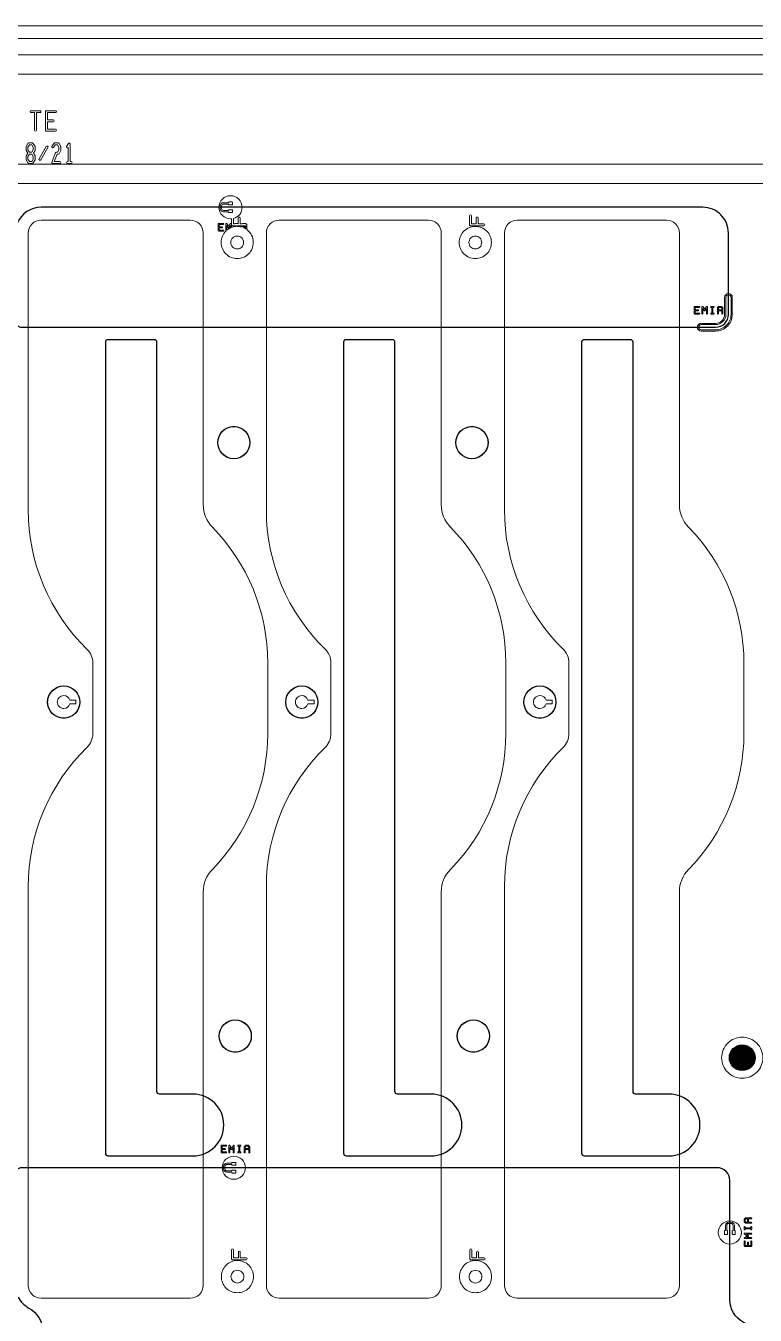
# Model space of a CAD drawing. Extents: x 2864 to 3941, y 2420 to 3182.
# Drawn here: x 3617.2 to 3673.9, y 2939.2 to 3039.4 of the extents above; entities that cross this region are included whole.
import ezdxf

# ---------------------------------------------------------------- set-up
doc = ezdxf.new("R2010")
doc.units = 0
doc.layers.get('0').update_dxf_attribs({"lineweight": 0})
doc.layers.add('EMI-T', color=6, linetype='Continuous', lineweight=0)
doc.layers.add('emia-b-panel_layer1', color=2, linetype='Continuous')
doc.layers.add('peta-b_layer0', color=1, linetype='Continuous')

# ---------------------------------------------------------------- blocks, each defined once
blk = doc.blocks.new('PAD_R1')
at = {"const_width": 0.5}
blk.add_lwpolyline([(0.25, 0, 1), (-0.25, 0, 1)], format="xyb", close=True, dxfattribs=at)

msp = doc.modelspace()

# ---------------------------------------------------------------- linework, layer by layer
for p, q in [((3620.52717, 3028.72637), (3620.6675, 3028.72637)), ((3632.79058, 3023.53856), (3632.79058, 3023.88916)), ((3633.05496, 3023.88916), (3633.05496, 3023.70685)), ((3652.24801, 3023.88469), (3652.76953, 3023.88469)), ((3670.52789, 3017.01322), (3670.61398, 3017.01322)), ((3633.74993, 2951.79431), (3633.83602, 2951.79431)), ((3673.29459, 2946.32892), (3673.55287, 2946.32892)), ((3633.75255, 2943.4833), (3634.27407, 2943.4833)), ((3652.26255, 2943.4833), (3652.78407, 2943.4833))]:
    msp.add_line(p, q)
at = {"linetype": 'Continuous'}
for points in [[(3487.67031, 3038.42637), (3741.67031, 3038.42637)], [(3718.82006, 3028.67637), (3603.69797, 3028.67637)], [(3633.73801, 3023.88469), (3633.91058, 3023.88469), (3633.91058, 3023.78439)], [(3634.08687, 3023.72299), (3634.25496, 3023.72299), (3634.25496, 3023.63419)]]:
    msp.add_lwpolyline(points, dxfattribs=at)
for points in [[(3730.87131, 3035.67637), (3730.87131, 3037.17637), (3499.54279, 3037.17637), (3499.54279, 3035.67637)], [(3617.73163, 3029.78191), (3617.62381, 3029.59778), (3617.43053, 3029.59778), (3617.32271, 3029.78191), (3617.32271, 3029.98025), (3617.43053, 3030.16438), (3617.62381, 3030.16438), (3617.73163, 3029.98025)], [(3617.73163, 3029.06291), (3617.62381, 3028.87877), (3617.43053, 3028.87877), (3617.32271, 3029.06291), (3617.32271, 3029.26124), (3617.43053, 3029.44538), (3617.62381, 3029.44538), (3617.73163, 3029.26124)], [(3634.25496, 3023.80299), (3633.99058, 3023.80299), (3633.99058, 3023.88469), (3634.25496, 3023.88469)], [(3671.26007, 3017.3515), (3670.9957, 3017.3515), (3670.9957, 3017.46711), (3671.05836, 3017.52977), (3671.19741, 3017.52977), (3671.26007, 3017.46711)], [(3634.48212, 2952.13259), (3634.21774, 2952.13259), (3634.21774, 2952.2482), (3634.28041, 2952.31086), (3634.41945, 2952.31086), (3634.48212, 2952.2482)], [(3673.25459, 2946.40892), (3673.13898, 2946.40892), (3673.07632, 2946.47158), (3673.07632, 2946.61063), (3673.13898, 2946.67329), (3673.25459, 2946.67329)]]:
    msp.add_lwpolyline(points, close=True, dxfattribs=at)
for points in [[(3618.25688, 3032.67431, 1), (3618.25688, 3032.82431), (3617.9092, 3032.82431), (3617.56152, 3032.82431, 1), (3617.56152, 3032.67431), (3617.8342, 3032.67431), (3617.8342, 3031.30891, 1), (3617.9842, 3031.30891), (3617.9842, 3032.67431)], [(3617.88403, 3029.04247), (3617.88403, 3029.28168, 0.13403), (3617.87359, 3029.32041), (3617.7558, 3029.52158), (3617.87359, 3029.72274, 0.13403), (3617.88403, 3029.76147), (3617.88403, 3030.00069, 0.13403), (3617.87359, 3030.03942), (3617.73326, 3030.27909, 0.267143), (3617.66727, 3030.31678), (3617.38707, 3030.31678, 0.267143), (3617.32108, 3030.27909), (3617.18075, 3030.03942, 0.13403), (3617.17031, 3030.00069), (3617.17031, 3029.76147, 0.13403), (3617.18075, 3029.72274), (3617.29854, 3029.52158), (3617.18075, 3029.32041, 0.13403), (3617.17031, 3029.28168), (3617.17031, 3029.04247, 0.13403), (3617.18075, 3029.00374), (3617.32108, 3028.76407, 0.267143), (3617.38707, 3028.72637), (3617.66727, 3028.72637, 0.267143), (3617.73326, 3028.76407), (3617.87359, 3029.00374, 0.13403)], [(3618.87359, 3029.96241, 1), (3618.74208, 3030.03942), (3618.18075, 3029.08074, 1), (3618.31226, 3029.00374)], [(3633.23274, 3024.95378, -0.414253), (3633.18274, 3024.90378), (3632.95774, 3024.90378, -0.414253), (3632.90774, 3024.95378), (3632.90774, 3024.97054), (3632.52447, 3024.97054, -0.414222), (3632.27447, 3025.22054), (3632.27447, 3025.42054, -0.414222), (3632.52447, 3025.67054), (3632.90774, 3025.67054), (3632.90774, 3025.67878, -0.414253), (3632.95774, 3025.72878), (3633.18274, 3025.72878, -0.414253), (3633.23274, 3025.67878), (3633.23274, 3025.55378, -0.414253), (3633.18274, 3025.50378), (3632.95774, 3025.50378, -0.414253), (3632.90774, 3025.55378), (3632.90774, 3025.57054), (3632.52447, 3025.57054, 0.414224), (3632.37447, 3025.42054), (3632.37447, 3025.22054, 0.414224), (3632.52447, 3025.07054), (3632.90774, 3025.07054), (3632.90774, 3025.07878, -0.414253), (3632.95774, 3025.12878), (3633.18274, 3025.12878, -0.414253), (3633.23274, 3025.07878)], [(3635.95848, 2984.39485), (3635.95848, 2989.89471, 0.196007), (3631.65467, 3000.452, -0.196009), (3630.94198, 3002.19974), (3630.94198, 3023.31629, 0.414215), (3629.94198, 3024.31628), (3618.34206, 3024.31628, 0.414215), (3617.34206, 3023.31629), (3617.34206, 3001.78521, 0.202321), (3621.90556, 2990.96875, -0.202214), (3622.35856, 2989.89471), (3622.35856, 2984.39485, -0.202309), (3621.90517, 2983.32043, 0.202312), (3617.34206, 2972.50435), (3617.34206, 2941.49628, 0.414215), (3618.34206, 2940.49628), (3629.94198, 2940.49628, 0.414215), (3630.94198, 2941.49628), (3630.94198, 2972.08982, -0.196013), (3631.6547, 2973.83759, 0.196007)], [(3654.46848, 2984.39485), (3654.46848, 2989.89471, 0.196007), (3650.16467, 3000.452, -0.196009), (3649.45198, 3002.19974), (3649.45198, 3023.31629, 0.414215), (3648.45198, 3024.31628), (3636.85206, 3024.31628, 0.414215), (3635.85206, 3023.31629), (3635.85206, 3001.78521, 0.202321), (3640.41556, 2990.96875, -0.202214), (3640.86856, 2989.89471), (3640.86856, 2984.39485, -0.202309), (3640.41517, 2983.32043, 0.202312), (3635.85206, 2972.50435), (3635.85206, 2941.49628, 0.414215), (3636.85206, 2940.49628), (3648.45198, 2940.49628, 0.414215), (3649.45198, 2941.49628), (3649.45198, 2972.08982, -0.196013), (3650.1647, 2973.83759, 0.196007)], [(3653.34872, 3022.57654, 0.414215), (3652.09872, 3023.82654, 0.414215), (3650.84872, 3022.57654, 0.414215), (3652.09872, 3021.32654, 0.414215)], [(3672.97848, 2984.39485), (3672.97848, 2989.89471, 0.196007), (3668.67467, 3000.452, -0.196009), (3667.96198, 3002.19974), (3667.96198, 3023.31629, 0.414215), (3666.96198, 3024.31628), (3655.36206, 3024.31628, 0.414215), (3654.36206, 3023.31629), (3654.36206, 3001.78521, 0.202321), (3658.92556, 2990.96875, -0.202214), (3659.37856, 2989.89471), (3659.37856, 2984.39485, -0.202309), (3658.92517, 2983.32043, 0.202312), (3654.36206, 2972.50435), (3654.36206, 2941.49628, 0.414215), (3655.36206, 2940.49628), (3666.96198, 2940.49628, 0.414215), (3667.96198, 2941.49628), (3667.96198, 2972.08982, -0.196013), (3668.6747, 2973.83759, 0.196007)], [(3634.08872, 3022.57654, -0.414217), (3633.58872, 3022.07654, -0.414217), (3633.08872, 3022.57654, -0.414217), (3633.58872, 3023.07654, -0.414217)], [(3652.59872, 3022.57654, -0.414217), (3652.09872, 3022.07654, -0.414217), (3651.59872, 3022.57654, -0.414217), (3652.09872, 3023.07654, -0.414217)], [(3672.07594, 3016.99169), (3672.07594, 3018.30452, 1), (3671.47594, 3018.30452), (3671.47594, 3016.99169, -0.414216), (3670.77594, 3016.29169), (3669.65797, 3016.29169, 1), (3669.65797, 3015.69169), (3670.77594, 3015.69169, 0.414215)], [(3671.97594, 3016.99169, -0.414215), (3670.77594, 3015.79169), (3669.65797, 3015.79169, -1), (3669.65797, 3016.19169), (3670.77594, 3016.19169, 0.414216), (3671.57594, 3016.99169), (3671.57594, 3018.30452, -1), (3671.97594, 3018.30452)], [(3634.57534, 3007.02054, 0.414215), (3633.32534, 3008.27054, 0.414215), (3632.07534, 3007.02054, 0.414215), (3633.32534, 3005.77054, 0.414215)], [(3653.08534, 3007.02054, 0.414215), (3651.83534, 3008.27054, 0.414215), (3650.58534, 3007.02054, 0.414215), (3651.83534, 3005.77054, 0.414215)], [(3621.34652, 2986.84782, 0.414215), (3620.09652, 2988.09782, 0.414215), (3618.84652, 2986.84782, 0.414215), (3620.09652, 2985.59782, 0.414215)], [(3639.85652, 2986.84782, 0.414215), (3638.60652, 2988.09782, 0.414215), (3637.35652, 2986.84782, 0.414215), (3638.60652, 2985.59782, 0.414215)], [(3658.36652, 2986.84782, 0.414215), (3657.11652, 2988.09782, 0.414215), (3655.86652, 2986.84782, 0.414215), (3657.11652, 2985.59782, 0.414215)], [(3621.04766, 2986.69782), (3620.57349, 2986.69782, -0.327544), (3620.09652, 2986.34782, -0.414217), (3619.59652, 2986.84782, -0.414217), (3620.09652, 2987.34782, -0.327542), (3620.57349, 2986.99782), (3621.04766, 2986.99782)], [(3639.55767, 2986.69782), (3639.08349, 2986.69782, -0.327544), (3638.60652, 2986.34782, -0.414217), (3638.10652, 2986.84782, -0.414217), (3638.60652, 2987.34782, -0.327542), (3639.08349, 2986.99782), (3639.55767, 2986.99782)], [(3658.06766, 2986.69782), (3657.59349, 2986.69782, -0.327544), (3657.11652, 2986.34782, -0.414217), (3656.61652, 2986.84782, -0.414217), (3657.11652, 2987.34782, -0.327542), (3657.59349, 2986.99782), (3658.06766, 2986.99782)], [(3634.68455, 2960.88345, 0.414215), (3633.43455, 2962.13345, 0.414215), (3632.18455, 2960.88345, 0.414215), (3633.43455, 2959.63345, 0.414215)], [(3653.19455, 2960.88345, 0.414215), (3651.94455, 2962.13345, 0.414215), (3650.69455, 2960.88345, 0.414215), (3651.94455, 2959.63345, 0.414215)], [(3674.44741, 2959.19585, 0.414214), (3672.84746, 2960.7958, 0.414214), (3671.24752, 2959.19585, 0.414214), (3672.84746, 2957.59591, 0.414214)], [(3634.22364, 2950.64358, 0.414215), (3633.32364, 2951.54358, 0.414215), (3632.42364, 2950.64358, 0.414215), (3633.32364, 2949.74358, 0.414215)], [(3633.48614, 2950.28108, -0.414253), (3633.43614, 2950.23108), (3633.21114, 2950.23108, -0.414253), (3633.16114, 2950.28108), (3633.16114, 2950.29784), (3632.77787, 2950.29784, -0.414222), (3632.52787, 2950.54784), (3632.52787, 2950.74784, -0.414222), (3632.77787, 2950.99784), (3633.16114, 2950.99784), (3633.16114, 2951.00608, -0.414253), (3633.21114, 2951.05608), (3633.43614, 2951.05608, -0.414253), (3633.48614, 2951.00608), (3633.48614, 2950.88108, -0.414253), (3633.43614, 2950.83108), (3633.21114, 2950.83108, -0.414253), (3633.16114, 2950.88108), (3633.16114, 2950.89784), (3632.77787, 2950.89784, 0.414224), (3632.62787, 2950.74784), (3632.62787, 2950.54784, 0.414224), (3632.77787, 2950.39784), (3633.16114, 2950.39784), (3633.16114, 2950.40608, -0.414253), (3633.21114, 2950.45608), (3633.43614, 2950.45608, -0.414253), (3633.48614, 2950.40608)], [(3672.78701, 2945.61002, 0.414215), (3671.88701, 2946.51002, 0.414215), (3670.98701, 2945.61002, 0.414215), (3671.88701, 2944.71002, 0.414215)], [(3672.29951, 2945.49752, -0.414253), (3672.24951, 2945.44752), (3672.12451, 2945.44752, -0.414253), (3672.07451, 2945.49752), (3672.07451, 2945.72252, -0.414253), (3672.12451, 2945.77252), (3672.14126, 2945.77252), (3672.14126, 2946.15579, 0.414224), (3671.99126, 2946.30579), (3671.79126, 2946.30579, 0.414224), (3671.64126, 2946.15579), (3671.64126, 2945.77252), (3671.64951, 2945.77252, -0.414253), (3671.69951, 2945.72252), (3671.69951, 2945.49752, -0.414253), (3671.64951, 2945.44752), (3671.52451, 2945.44752, -0.414253), (3671.47451, 2945.49752), (3671.47451, 2945.72252, -0.414253), (3671.52451, 2945.77252), (3671.54126, 2945.77252), (3671.54126, 2946.15579, -0.414222), (3671.79126, 2946.40579), (3671.99126, 2946.40579, -0.414222), (3672.24126, 2946.15579), (3672.24126, 2945.77252), (3672.24951, 2945.77252, -0.414253), (3672.29951, 2945.72252)], [(3634.85326, 2942.17514, 0.414215), (3633.60326, 2943.42514, 0.414215), (3632.35326, 2942.17514, 0.414215), (3633.60326, 2940.92514, 0.414215)], [(3653.36326, 2942.17514, 0.414215), (3652.11326, 2943.42514, 0.414215), (3650.86326, 2942.17514, 0.414215), (3652.11326, 2940.92514, 0.414215)], [(3634.10326, 2942.17514, -0.414217), (3633.60326, 2941.67514, -0.414217), (3633.10326, 2942.17514, -0.414217), (3633.60326, 2942.67514, -0.414217)], [(3652.61326, 2942.17514, -0.414217), (3652.11326, 2941.67514, -0.414217), (3651.61326, 2942.17514, -0.414217), (3652.11326, 2942.67514, -0.414217)]]:
    msp.add_lwpolyline(points, format="xyb", close=True, dxfattribs=at)
for points in [[(3619.45688, 3031.23391, 1), (3619.45688, 3031.38391), (3618.83652, 3031.38391), (3618.83652, 3031.95411), (3619.28304, 3031.95411, 1), (3619.28304, 3032.10411), (3618.83652, 3032.10411), (3618.83652, 3032.67431), (3619.45688, 3032.67431, 1), (3619.45688, 3032.82431), (3618.76152, 3032.82431, 0.414241), (3618.68652, 3032.74931), (3618.68652, 3032.02911)], [(3618.68652, 3032.02911), (3618.68652, 3031.30891, 0.414241), (3618.76152, 3031.23391), (3619.45688, 3031.23391)], [(3619.88403, 3029.76147), (3619.88403, 3030.00069, 0.13403), (3619.87359, 3030.03942), (3619.73326, 3030.27909, 0.267143), (3619.66727, 3030.31678), (3619.38707, 3030.31678, 0.267143), (3619.32108, 3030.27909), (3619.18075, 3030.03942, 1), (3619.31226, 3029.96241), (3619.43052, 3030.16438), (3619.62382, 3030.16438), (3619.73163, 3029.98025), (3619.73163, 3029.78191), (3619.62382, 3029.59778), (3619.52717, 3029.59778, 0.310667), (3619.45602, 3029.54885), (3619.1757, 3028.83072, 0.529919), (3619.24651, 3028.72637), (3619.80783, 3028.72637, 1), (3619.80783, 3028.87877), (3619.35805, 3028.87877)], [(3619.35805, 3028.87877), (3619.57922, 3029.44538), (3619.66727, 3029.44538, 0.267143), (3619.73326, 3029.48308), (3619.87359, 3029.72274, 0.13403), (3619.88403, 3029.76147)], [(3620.6675, 3028.72637, 1), (3620.6675, 3028.87877), (3620.60337, 3028.87877), (3620.60337, 3030.24036, 0.76611), (3620.46141, 3030.27909), (3620.32108, 3030.03942, 0.97981), (3620.45097, 3029.95976), (3620.45097, 3028.87877), (3620.38684, 3028.87877, 1), (3620.38684, 3028.72637), (3620.52717, 3028.72637)], [(3536.79342, 3029.52025), (3536.79342, 3028.67877), (3536.64651, 3028.67877, 0.063141), (3536.62754, 3028.67637), (3508.85535, 3028.67637), (3508.85535, 3027.17637), (3718.82006, 3027.17637)], [(3634.83872, 3022.57654, 0.237063), (3634.33495, 3023.57935), (3634.33495, 3023.76299), (3634.33495, 3023.9348, 0.073855), (3634.33335, 3023.94641, 0.467416), (3634.25953, 3024.03469), (3634.25201, 3024.03469), (3634.23715, 3024.04955, 0.200868), (3634.20857, 3024.06127), (3634.03691, 3024.06127, 0.200524), (3634.00839, 3024.04955), (3633.99353, 3024.03469), (3633.81301, 3024.03469), (3633.81301, 3024.48122, 1), (3633.66301, 3024.48122), (3633.66301, 3024.03469), (3633.64654, 3024.03469, 0.317234), (3633.60886, 3024.06127), (3633.52277, 3024.06127), (3633.43668, 3024.06127, 0.317227), (3633.399, 3024.03469), (3633.29149, 3024.03469), (3633.29149, 3024.4439, 0.343204), (3633.97024, 3025.31628, 0.414215), (3633.07024, 3026.21628, 0.414215), (3632.17024, 3025.31628, 0.414215), (3633.07024, 3024.41628, 0.019849), (3633.14148, 3024.41911), (3633.14148, 3023.95969, 0.414241), (3633.21649, 3023.88469), (3633.48277, 3023.88469), (3633.48277, 3023.82204, 0.071789), (3633.13496, 3023.74127)], [(3652.76953, 3023.88469, 1), (3652.76953, 3024.03469), (3652.32301, 3024.03469), (3652.32301, 3024.48122, 1), (3652.17301, 3024.48122), (3652.17301, 3024.03469), (3651.80149, 3024.03469), (3651.80149, 3024.65506, 1), (3651.65149, 3024.65506), (3651.65149, 3023.95969, 0.414241), (3651.72649, 3023.88469), (3652.24801, 3023.88469)], [(3632.49496, 3023.46471, 1), (3632.49496, 3023.54471), (3632.19059, 3023.54471), (3632.19059, 3023.72299), (3632.40886, 3023.72299, 1), (3632.40886, 3023.80299), (3632.19059, 3023.80299), (3632.19059, 3023.98127), (3632.49496, 3023.98127, 1), (3632.49496, 3024.06127), (3632.15058, 3024.06127, 0.414265), (3632.11059, 3024.02127), (3632.11059, 3023.76299)], [(3632.11059, 3023.76299), (3632.11059, 3023.50471, 0.414265), (3632.15058, 3023.46471), (3632.49496, 3023.46471)], [(3632.92277, 3023.8351), (3632.78387, 3024.04346, 0.743057), (3632.71058, 3024.02117), (3632.71058, 3023.50471, 0.193736), (3632.72173, 3023.47701, 0.203842), (3632.33872, 3022.57654, 0.414215), (3633.58872, 3021.32654, 0.414215), (3634.83872, 3022.57654)], [(3632.79058, 3023.88916), (3632.88949, 3023.7408, 0.535232), (3632.95605, 3023.7408), (3633.05496, 3023.88916)], [(3633.13496, 3023.74127), (3633.13496, 3024.02117, 0.743057), (3633.06167, 3024.04346), (3632.92277, 3023.8351)], [(3633.91058, 3023.78439, 0.065207), (3633.58872, 3023.82654, 0.005286), (3633.56277, 3023.82627), (3633.56277, 3023.88469), (3633.73801, 3023.88469)], [(3669.50007, 3017.01322, 1), (3669.50007, 3017.09322), (3669.1957, 3017.09322), (3669.1957, 3017.2715), (3669.41398, 3017.2715, 1), (3669.41398, 3017.3515), (3669.1957, 3017.3515), (3669.1957, 3017.52977), (3669.50007, 3017.52977, 1), (3669.50007, 3017.60977), (3669.1557, 3017.60977, 0.414265), (3669.1157, 3017.56977), (3669.1157, 3017.3115)], [(3669.92789, 3017.38361), (3669.78898, 3017.59196, 0.743057), (3669.7157, 3017.56967), (3669.7157, 3017.05322, 1), (3669.7957, 3017.05322), (3669.7957, 3017.43766)], [(3670.14007, 3017.05322), (3670.14007, 3017.56967, 0.743057), (3670.06679, 3017.59196), (3669.92789, 3017.38361)], [(3670.61398, 3017.01322, 1), (3670.61398, 3017.09322), (3670.56788, 3017.09322), (3670.56788, 3017.52977), (3670.61398, 3017.52977, 1), (3670.61398, 3017.60977), (3670.52789, 3017.60977), (3670.44179, 3017.60977, 1), (3670.44179, 3017.52977), (3670.48788, 3017.52977), (3670.48788, 3017.09322), (3670.44179, 3017.09322, 1), (3670.44179, 3017.01322), (3670.52789, 3017.01322)], [(3671.34007, 3017.05322), (3671.34007, 3017.3115), (3671.34007, 3017.48339, 0.200868), (3671.32836, 3017.51197), (3671.24226, 3017.59806, 0.200868), (3671.21369, 3017.60977), (3671.04208, 3017.60977, 0.200868), (3671.01351, 3017.59806), (3670.92742, 3017.51197, 0.200868), (3670.9157, 3017.48339), (3670.9157, 3017.3115)], [(3669.1157, 3017.3115), (3669.1157, 3017.05322, 0.414265), (3669.1557, 3017.01322), (3669.50007, 3017.01322)], [(3669.7957, 3017.43766), (3669.8946, 3017.28931, 0.535232), (3669.96117, 3017.28931), (3670.06007, 3017.43766)], [(3670.06007, 3017.43766), (3670.06007, 3017.05322, 1), (3670.14007, 3017.05322)], [(3670.9157, 3017.3115), (3670.9157, 3017.05322, 1), (3670.9957, 3017.05322), (3670.9957, 3017.2715), (3671.26007, 3017.2715), (3671.26007, 3017.05322, 1), (3671.34007, 3017.05322)], [(3632.72212, 2951.79431, 1), (3632.72212, 2951.87431), (3632.41774, 2951.87431), (3632.41774, 2952.05259), (3632.63602, 2952.05259, 1), (3632.63602, 2952.13259), (3632.41774, 2952.13259), (3632.41774, 2952.31086), (3632.72212, 2952.31086, 1), (3632.72212, 2952.39086), (3632.37775, 2952.39086, 0.414265), (3632.33775, 2952.35086), (3632.33775, 2952.09259)], [(3633.14993, 2952.1647), (3633.01103, 2952.37305, 0.743057), (3632.93775, 2952.35076), (3632.93775, 2951.83431, 1), (3633.01774, 2951.83431), (3633.01774, 2952.21875)], [(3633.36212, 2951.83431), (3633.36212, 2952.35076, 0.743057), (3633.28883, 2952.37305), (3633.14993, 2952.1647)], [(3633.83602, 2951.79431, 1), (3633.83602, 2951.87431), (3633.78993, 2951.87431), (3633.78993, 2952.31086), (3633.83602, 2952.31086, 1), (3633.83602, 2952.39086), (3633.74993, 2952.39086), (3633.66384, 2952.39086, 1), (3633.66384, 2952.31086), (3633.70993, 2952.31086), (3633.70993, 2951.87431), (3633.66384, 2951.87431, 1), (3633.66384, 2951.79431), (3633.74993, 2951.79431)], [(3634.56212, 2951.83431), (3634.56212, 2952.09259), (3634.56212, 2952.26448, 0.200868), (3634.5504, 2952.29306), (3634.46431, 2952.37915, 0.200868), (3634.43573, 2952.39086), (3634.26413, 2952.39086, 0.200868), (3634.23555, 2952.37915), (3634.14946, 2952.29306, 0.200868), (3634.13774, 2952.26448), (3634.13774, 2952.09259)], [(3632.33775, 2952.09259), (3632.33775, 2951.83431, 0.414265), (3632.37775, 2951.79431), (3632.72212, 2951.79431)], [(3633.01774, 2952.21875), (3633.11665, 2952.0704, 0.535232), (3633.18321, 2952.0704), (3633.28211, 2952.21875)], [(3633.28211, 2952.21875), (3633.28211, 2951.83431, 1), (3633.36212, 2951.83431)], [(3634.13774, 2952.09259), (3634.13774, 2951.83431, 1), (3634.21774, 2951.83431), (3634.21774, 2952.05259), (3634.48212, 2952.05259), (3634.48212, 2951.83431, 1), (3634.56212, 2951.83431)], [(3673.55287, 2946.32892, 1), (3673.55287, 2946.40892), (3673.33459, 2946.40892), (3673.33459, 2946.67329), (3673.55287, 2946.67329, 1), (3673.55287, 2946.75329), (3673.29459, 2946.75329), (3673.12269, 2946.75329, 0.200868), (3673.09412, 2946.74157), (3673.00803, 2946.65548, 0.200868), (3672.99632, 2946.62691), (3672.99632, 2946.4553, 0.200868), (3673.00803, 2946.42673), (3673.09412, 2946.34063, 0.200868), (3673.12269, 2946.32892), (3673.29459, 2946.32892)], [(3673.16842, 2945.47329), (3673.55287, 2945.47329, 1), (3673.55287, 2945.55329), (3673.03641, 2945.55329, 0.743057), (3673.01413, 2945.48001), (3673.22248, 2945.3411)], [(3673.59287, 2945.85501), (3673.59287, 2945.9411), (3673.59287, 2946.0272, 1), (3673.51287, 2946.0272), (3673.51287, 2945.9811), (3673.07632, 2945.9811), (3673.07632, 2946.0272, 1), (3672.99632, 2946.0272), (3672.99632, 2945.9411)], [(3672.99632, 2945.9411), (3672.99632, 2945.85501, 1), (3673.07632, 2945.85501), (3673.07632, 2945.9011), (3673.51287, 2945.9011), (3673.51287, 2945.85501, 1), (3673.59287, 2945.85501)], [(3673.16842, 2945.20892), (3673.31678, 2945.30782, 0.535232), (3673.31678, 2945.37439), (3673.16842, 2945.47329)], [(3673.22248, 2945.3411), (3673.01413, 2945.2022, 0.743057), (3673.03641, 2945.12892), (3673.55287, 2945.12892)], [(3673.59287, 2944.56892), (3673.59287, 2944.91329, 1), (3673.51287, 2944.91329), (3673.51287, 2944.60892), (3673.33459, 2944.60892), (3673.33459, 2944.8272, 1), (3673.25459, 2944.8272), (3673.25459, 2944.60892), (3673.07632, 2944.60892), (3673.07632, 2944.91329, 1), (3672.99632, 2944.91329), (3672.99632, 2944.56892, 0.414265), (3673.03632, 2944.52892), (3673.29459, 2944.52892)], [(3673.55287, 2945.12892, 1), (3673.55287, 2945.20892), (3673.16842, 2945.20892)], [(3673.29459, 2944.52892), (3673.55287, 2944.52892, 0.414265), (3673.59287, 2944.56892)], [(3634.27407, 2943.4833, 1), (3634.27407, 2943.6333), (3633.82755, 2943.6333), (3633.82755, 2944.07982, 1), (3633.67755, 2944.07982), (3633.67755, 2943.6333), (3633.30602, 2943.6333), (3633.30602, 2944.25366, 1), (3633.15603, 2944.25366), (3633.15603, 2943.5583, 0.414241), (3633.23102, 2943.4833), (3633.75255, 2943.4833)], [(3652.78407, 2943.4833, 1), (3652.78407, 2943.6333), (3652.33755, 2943.6333), (3652.33755, 2944.07982, 1), (3652.18755, 2944.07982), (3652.18755, 2943.6333), (3651.81603, 2943.6333), (3651.81603, 2944.25366, 1), (3651.66603, 2944.25366), (3651.66603, 2943.5583, 0.414241), (3651.74103, 2943.4833), (3652.26255, 2943.4833)]]:
    msp.add_lwpolyline(points, format="xyb", dxfattribs=at)
for start, end in [(115.277953, 129.680487), (57.792337, 66.514342)]:
    msp.add_arc((3633.58872, 3022.57654), 1.25, start, end)
at = {"layer": 'EMI-T', "linetype": 'Continuous'}
msp.add_lwpolyline([(3739.6703, 3039.42637), (3489.6703, 3039.42637), (3489.6703, 2665.42637), (3739.6703, 2665.42637)], close=True, dxfattribs=at)
at = {"layer": 'emia-b-panel_layer1', "linetype": 'Continuous'}
for points in [[(3671.77594, 3016.99169), (3671.77594, 3023.31629, 0.414215), (3669.77594, 3025.31628), (3618.34206, 3025.31628, 0.300402), (3616.5025, 3024.10163)], [(3616.34206, 3020.5649), (3616.34206, 3016.49169, 0.414217), (3616.84206, 3015.99169), (3670.77594, 3015.99169)], [(3670.88701, 2950.64358), (3616.84206, 2950.64358, 0.414217), (3616.34206, 2950.14358), (3616.34206, 2944.02892)], [(3673.78016, 2937.76582, 0.15304), (3672.94241, 2938.61996, -0.276556), (3671.88701, 2940.38243), (3671.88701, 2949.64358)], [(3616.56476, 2940.57855, 0.151837), (3617.39821, 2939.73278, -0.276556), (3618.4536, 2937.97031), (3618.4536, 2928.70916)]]:
    msp.add_lwpolyline(points, format="xyb", dxfattribs=at)
at = {"layer": 'emia-b-panel_layer1'}
for centre, radius in [((3633.32534, 3007.02054), 1.25), ((3651.83534, 3007.02054), 1.25), ((3620.09652, 2986.84782), 1.25), ((3638.60652, 2986.84782), 1.25), ((3657.11652, 2986.84782), 1.25), ((3633.43455, 2960.88345), 1.25), ((3651.94455, 2960.88345), 1.25), ((3672.84746, 2959.19585), 1)]:
    msp.add_circle(centre, radius, dxfattribs=at)
for centre, start, end in [((3670.77594, 3016.99169), 270, 0), ((3670.88701, 2949.64358), 0, 90)]:
    msp.add_arc(centre, 1, start, end, dxfattribs=at)
at = {"layer": 'peta-b_layer0', "linetype": 'Continuous'}
for points in [[(3630.14213, 2951.56662, 1), (3630.14213, 2956.36646), (3627.54204, 2956.36646, -0.414223), (3627.34204, 2956.56646), (3627.34204, 3014.82039, 0.414227), (3627.14204, 3015.02039), (3623.54204, 3015.02039, 0.414227), (3623.34204, 3014.82039), (3623.34204, 2951.76662, 0.414227), (3623.54204, 2951.56662)], [(3648.65213, 2951.56662, 1), (3648.65213, 2956.36646), (3646.05204, 2956.36646, -0.414223), (3645.85204, 2956.56646), (3645.85204, 3014.82039, 0.414227), (3645.65204, 3015.02039), (3642.05204, 3015.02039, 0.414227), (3641.85204, 3014.82039), (3641.85204, 2951.76662, 0.414227), (3642.05204, 2951.56662)], [(3667.16213, 2951.56662, 1), (3667.16213, 2956.36646), (3664.56204, 2956.36646, -0.414223), (3664.36204, 2956.56646), (3664.36204, 3014.82039, 0.414227), (3664.16204, 3015.02039), (3660.56205, 3015.02039, 0.414227), (3660.36205, 3014.82039), (3660.36205, 2951.76662, 0.414227), (3660.56205, 2951.56662)]]:
    msp.add_lwpolyline(points, format="xyb", close=True, dxfattribs=at)

# ---------------------------------------------------------------- block references
at = {"layer": 'EMI-T', "xscale": -2, "yscale": 2}
msp.add_blockref('PAD_R1', (3672.84746, 2959.19585), dxfattribs=at)

doc.saveas('drawing.dxf')
